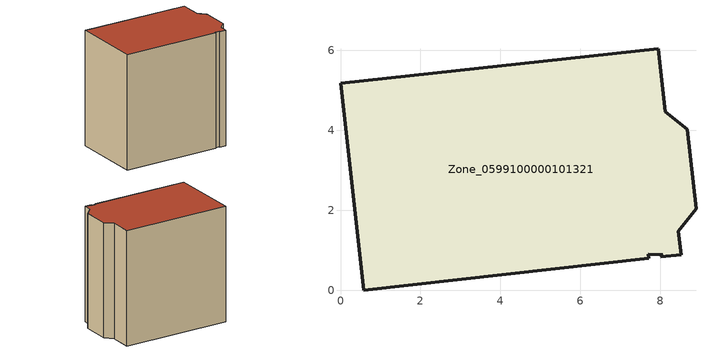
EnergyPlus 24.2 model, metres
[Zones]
Zone_0599100000101321
 floor ground (C_G): 7.7,0.89 7.71,0.8 0.58,0 0,5.18 7.95,6.04 8.13,4.47 8.68,4.03 8.9,2.04 8.46,1.48 8.53,0.89 8.01,0.83 8.06,0.89 z0
 wall outside (C_F): 8.01,0.83 8.53,0.89 8.46,1.48 8.9,2.04 8.68,4.03 8.13,4.47 7.95,6.04 0,5.18 0.58,0 7.71,0.8 7.7,0.89 8.06,0.89 8.01,0.83 z0:8.44
 roof outside (C_R): 7.71,0.8 7.7,0.89 8.06,0.89 8.01,0.83 8.53,0.89 8.46,1.48 8.9,2.04 8.68,4.03 8.13,4.47 7.95,6.04 0,5.18 0.58,0 z8.44
[BUILDING]
Pand.0599100000101321: North Axis=0; Terrain=City; Loads Convergence Tolerance Value=0.04; Temperature Convergence Tolerance Value=0.4; Solar Distribution=FullExterior; Maximum Number of Warmup Days=25; Minimum Number of Warmup Days=1
[Site:Location]
Rotterdam.The.Hague.AP_ZH_NLD Design_Conditions: Latitude=51.96; Longitude=4.45; Time Zone=1; Elevation=-4.5
[SITE:GROUNDTEMPERATURE:BUILDINGSURFACE]
18, 18, 18, 18, 18, 18, 18, 18, 18, 18, 18, 18
[MATERIAL] Thermal Absorptance=0.9; Solar Absorptance=0.7; Visible Absorptance=0.7
Name | Roughness | Thickness | Conductivity | Density | Specific Heat
G.TC.1946 | MediumSmooth | 0.15 | 1 | 540 | 1210
F.TC.1946 | Rough | 0.3 | 0.857143 | 1920 | 840
R.TC.1946 | MediumRough | 0.2 | 0.909091 | 1500 | 1000
[CONSTRUCTION]
C_G: G.TC.1946
C_F: F.TC.1946
C_R: R.TC.1946
[ZONE]
Zone_0599100000101321: Type=1; Multiplier=1; Ceiling Height=Autocalculate; Volume=Autocalculate; Floor Area=autocalculate; Part of Total Floor Area=Yes
[ZONEINFILTRATION:DESIGNFLOWRATE]
Infil_Zone_0599100000101321: Zone or ZoneList or Space or SpaceList=Zone_0599100000101321; Schedule=AlwaysOn; Design Flow Rate Calculation Method=Flow/Area; Flow Rate per Floor Area=0.003; Constant Term Coefficient=1; Temperature Term Coefficient=0; Velocity Term Coefficient=0; Velocity Squared Term Coefficient=0
[HVACTEMPLATE:ZONE:IDEALLOADSAIRSYSTEM]
Zone_0599100000101321: Maximum Heating Supply Air Temperature=50; Minimum Cooling Supply Air Temperature=13; Maximum Heating Supply Air Humidity Ratio=0.0156; Minimum Cooling Supply Air Humidity Ratio=0.0077; Heating Limit=NoLimit; Cooling Limit=NoLimit; Dehumidification Control Type=ConstantSensibleHeatRatio; Cooling Sensible Heat Ratio=0.7; Dehumidification Setpoint=60; Humidification Control Type=None; Humidification Setpoint=30; Outdoor Air Method=None; Outdoor Air Flow Rate per Person=0.00944; Outdoor Air Flow Rate per Zone Floor Area=0; Outdoor Air Flow Rate per Zone=0; Demand Controlled Ventilation Type=None; Outdoor Air Economizer Type=NoEconomizer; Heat Recovery Type=None; Sensible Heat Recovery Effectiveness=0.7; Latent Heat Recovery Effectiveness=0.65
[ZONECONTROL:THERMOSTAT]
ThermostatControl_Zone_0599100000101321: Zone or ZoneList=Zone_0599100000101321; Control Type Schedule=DualSetpointControlType; Control 1=Thermostat_Zone_0599100000101321; Temperature Difference Between Cutout And Setpoint=0
[THERMOSTATSETPOINT:DUALSETPOINT]
Thermostat_Zone_0599100000101321: Heating Setpoint Temperature Schedule=HeatingSetpoint_Zone_0599100000101321; Cooling Setpoint Temperature Schedule=CoolingSetpoint_Zone_0599100000101321
[SCHEDULE:COMPACT]
HeatingSetpoint_Zone_0599100000101321: Through: 12/31, For: AllDays, Until: 24:00, 21
CoolingSetpoint_Zone_0599100000101321: Through: 12/31, For: AllDays, Until: 24:00, 24
DualSetpointControlType: Through: 12/31, For: AllDays, Until: 24:00, 4
AlwaysOn: Through: 12/31, For: AllDays, Until: 24:00, 1
